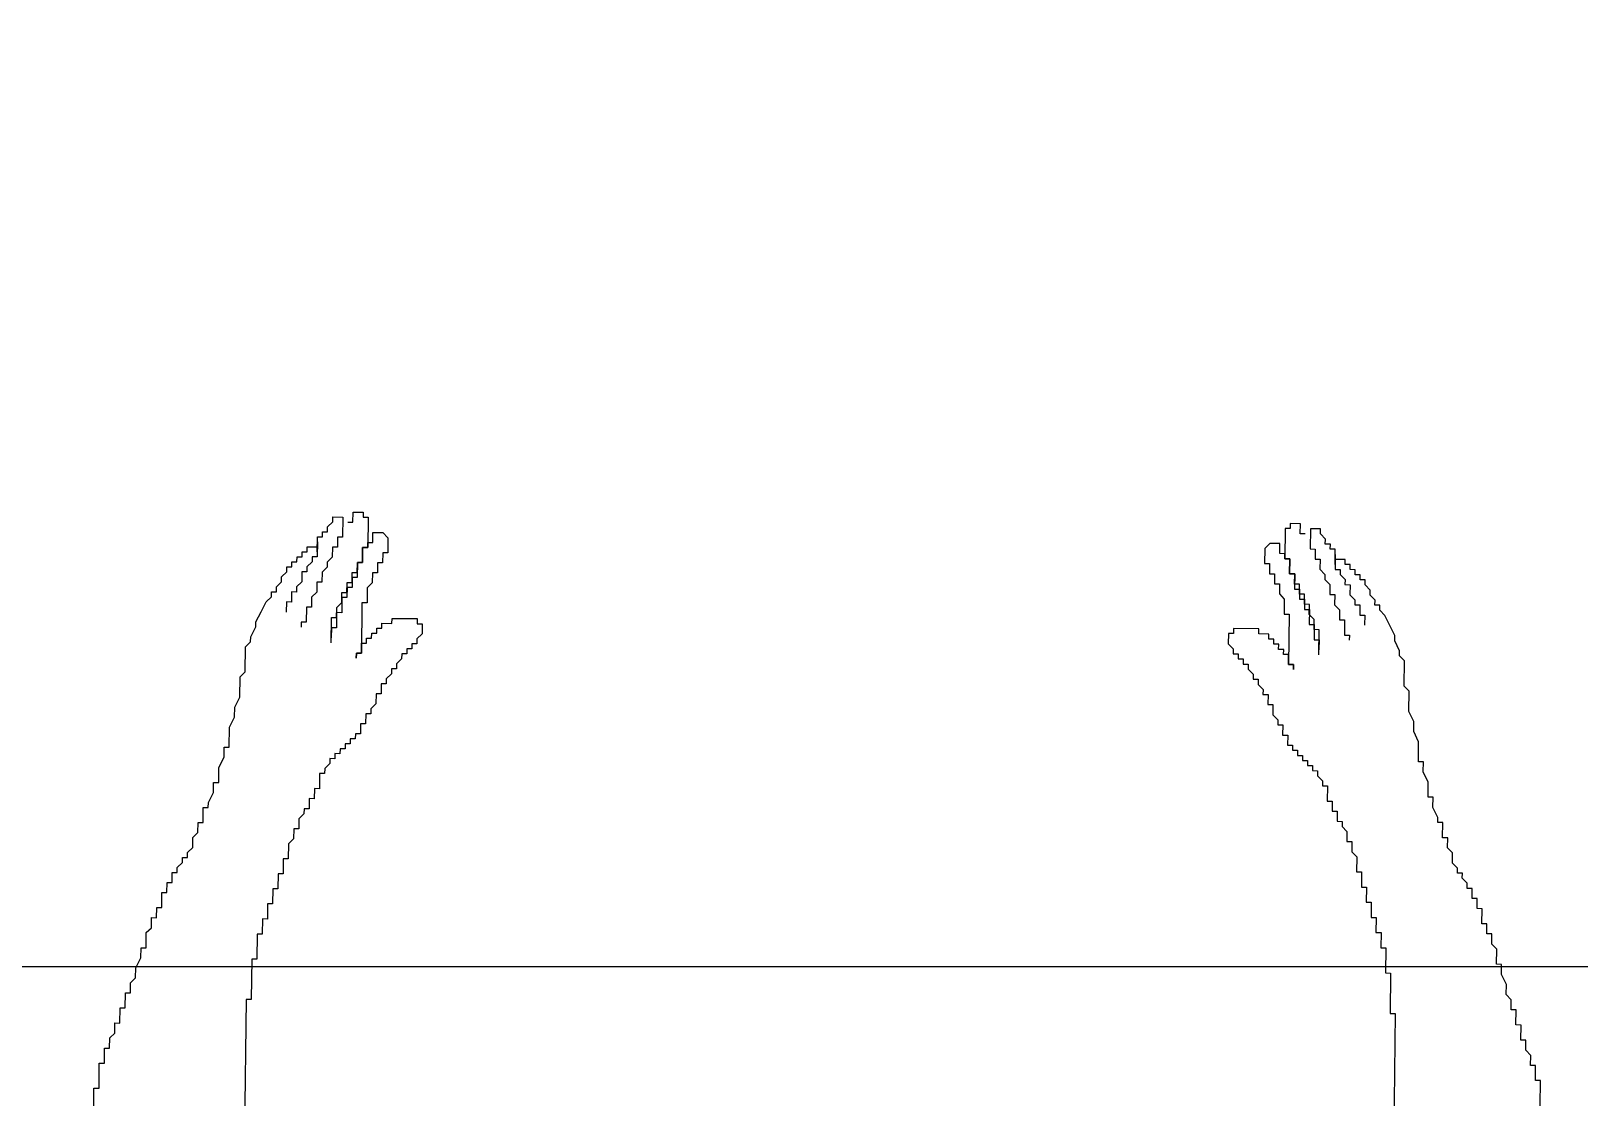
# Model space of a CAD drawing. Header units: millimetres. Extents: x 58411 to 366943, y -302717 to -95300.
# Drawn here: x 211698 to 212548, y -210707 to -210122 of the extents above; entities that cross this region are included whole.
import ezdxf

# ---------------------------------------------------------------- set-up
doc = ezdxf.new("R2010")
doc.units = ezdxf.units.MM
doc.header["$LTSCALE"] = 1000
for name, color, linetype in [('A-EQ', 200, 'Continuous'), ('A-Mur-Nuevo', 5, 'Continuous'), ('A-PALCOS', 200, 'Continuous')]:
    doc.layers.add(name, color=color, linetype=linetype)

# ---------------------------------------------------------------- blocks, each defined once
blk = doc.blocks.new('heladera larga')
blk.add_lwpolyline([(1444.3344, 722.52292), (1446.8344, 722.52292), (1446.8344, 721.52292), (1444.3344, 721.52292), (1444.3344, 722.52292)])
blk = doc.blocks.new('Operario')
at = {"color": 7}
for p, q in [((-351.65, 399.8), (-351.68, 397.03)), ((-337.83, 399.63), (-351.65, 399.8)), ((-373.86, 391.77), (-373.89, 389)), ((-368.33, 391.7), (-373.86, 391.77)), ((-365.53, 394.43), (-368.33, 391.7)), ((-360.01, 394.37), (-365.53, 394.43)), ((-359.97, 397.13), (-360.01, 394.37)), ((-351.68, 397.03), (-359.97, 397.13)), ((-396.07, 383.74), (-398.86, 381.01)), ((-390.54, 383.68), (-396.07, 383.74)), ((-390.51, 386.44), (-390.54, 383.68)), ((-382.21, 386.34), (-390.51, 386.44)), ((-382.18, 389.11), (-382.21, 386.34)), ((-373.89, 389), (-382.18, 389.11)), ((-423.8, 375.79), (-426.6, 373.05)), ((-415.51, 375.68), (-423.8, 375.79)), ((-415.48, 378.45), (-415.51, 375.68)), ((-409.95, 378.38), (-415.48, 378.45)), ((-404.39, 381.08), (-409.95, 378.38)), ((-398.86, 381.01), (-404.39, 381.08)), ((-446.01, 367.76), (-446.04, 364.99)), ((-437.72, 367.66), (-446.01, 367.76)), ((-437.69, 370.42), (-437.72, 367.66)), ((-432.16, 370.36), (-437.69, 370.42)), ((-432.13, 373.12), (-432.16, 370.36)), ((-426.6, 373.05), (-432.13, 373.12)), ((-465.49, 356.94), (-465.52, 354.17)), ((-462.73, 356.9), (-465.49, 356.94)), ((-459.93, 359.63), (-462.73, 356.9)), ((-457.17, 359.6), (-459.93, 359.63)), ((-457.13, 362.36), (-457.17, 359.6)), ((-451.6, 362.3), (-457.13, 362.36)), ((-451.57, 365.06), (-451.6, 362.3)), ((-446.04, 364.99), (-451.57, 365.06)), ((-484.94, 348.88), (-484.97, 346.11)), ((-479.41, 348.81), (-484.94, 348.88)), ((-476.61, 351.54), (-479.41, 348.81)), ((-471.08, 351.47), (-476.61, 351.54)), ((-468.29, 354.2), (-471.08, 351.47)), ((-465.52, 354.17), (-468.29, 354.2)), ((-507.14, 340.85), (-507.18, 338.09)), ((-501.62, 340.78), (-507.14, 340.85)), ((-496.06, 343.48), (-501.62, 340.78)), ((-493.29, 343.45), (-496.06, 343.48)), ((-493.26, 346.21), (-493.29, 343.45)), ((-484.97, 346.11), (-493.26, 346.21)), ((-537.64, 332.93), (-543.2, 330.23)), ((-526.59, 332.79), (-537.64, 332.93)), ((-526.56, 335.56), (-526.59, 332.79)), ((-521.03, 335.49), (-526.56, 335.56)), ((-515.47, 338.19), (-521.03, 335.49)), ((-507.18, 338.09), (-515.47, 338.19)), ((-581.96, 325.17), (-584.76, 322.44)), ((-568.14, 325), (-581.96, 325.17)), ((-565.34, 327.73), (-568.14, 325)), ((-554.29, 327.6), (-565.34, 327.73)), ((-548.73, 330.3), (-554.29, 327.6)), ((-543.2, 330.23), (-548.73, 330.3)), ((-606.97, 314.41), (-609.76, 311.68)), ((-601.4, 317.11), (-606.97, 314.41)), ((-595.84, 319.81), (-601.4, 317.11)), ((-593.08, 319.78), (-595.84, 319.81)), ((-587.52, 322.47), (-593.08, 319.78)), ((-584.76, 322.44), (-587.52, 322.47)), ((-424.58, 312.18), (-424.55, 314.95)), ((-424.55, 314.95), (-410.73, 314.78)), ((-410.73, 314.78), (-410.69, 317.55)), ((-410.69, 317.55), (-388.59, 317.28)), ((-388.59, 317.28), (-388.55, 320.04)), ((-388.55, 320.04), (-308.41, 319.06)), ((-620.88, 306.29), (-623.68, 303.56)), ((-618.12, 306.25), (-620.88, 306.29)), ((-615.32, 308.98), (-618.12, 306.25)), ((-612.56, 308.95), (-615.32, 308.98)), ((-612.53, 311.72), (-612.56, 308.95)), ((-609.76, 311.68), (-612.53, 311.72)), ((-449.55, 304.19), (-449.52, 306.96)), ((-449.52, 306.96), (-441.23, 306.86)), ((-441.23, 306.86), (-441.19, 309.62)), ((-441.19, 309.62), (-432.9, 309.52)), ((-432.9, 309.52), (-432.87, 312.29)), ((-432.87, 312.29), (-424.58, 312.18)), ((-632.04, 298.13), (-632.07, 295.36)), ((-629.28, 298.09), (-632.04, 298.13)), ((-629.24, 300.86), (-629.28, 298.09)), ((-626.48, 300.82), (-629.24, 300.86)), ((-626.44, 303.59), (-626.48, 300.82)), ((-623.68, 303.56), (-626.44, 303.59)), ((-618.26, 295.19), (-615.46, 297.92)), ((-615.46, 297.92), (-612.7, 297.89)), ((-612.7, 297.89), (-612.66, 300.65)), ((-612.66, 300.65), (-607.13, 300.59)), ((-607.13, 300.59), (-607.1, 303.35)), ((-607.1, 303.35), (-601.57, 303.29)), ((-477.29, 296.23), (-474.49, 298.97)), ((-474.49, 298.97), (-466.2, 298.86)), ((-466.2, 298.86), (-466.17, 301.63)), ((-466.17, 301.63), (-457.88, 301.53)), ((-457.88, 301.53), (-457.84, 304.29)), ((-457.84, 304.29), (-449.55, 304.19)), ((-637.63, 292.66), (-637.7, 287.13)), ((-634.87, 292.63), (-637.63, 292.66)), ((-634.84, 295.39), (-634.87, 292.63)), ((-632.07, 295.36), (-634.84, 295.39)), ((-632.17, 287.06), (-632.14, 289.83)), ((-632.14, 289.83), (-629.38, 289.8)), ((-629.38, 289.8), (-626.58, 292.53)), ((-626.58, 292.53), (-623.82, 292.49)), ((-623.82, 292.49), (-623.78, 295.26)), ((-623.78, 295.26), (-618.26, 295.19)), ((-612.83, 286.83), (-610.03, 289.56)), ((-610.03, 289.56), (-604.51, 289.49)), ((-604.51, 289.49), (-604.47, 292.26)), ((-604.47, 292.26), (-596.18, 292.16)), ((-596.18, 292.16), (-596.15, 294.92)), ((-596.15, 294.92), (-593.38, 294.89)), ((-493.97, 288.14), (-493.94, 290.91)), ((-493.94, 290.91), (-491.17, 290.87)), ((-491.17, 290.87), (-488.37, 293.6)), ((-488.37, 293.6), (-482.85, 293.54)), ((-482.85, 293.54), (-482.81, 296.3)), ((-482.81, 296.3), (-477.29, 296.23)), ((-648.82, 281.74), (-651.62, 279.01)), ((-646.06, 281.7), (-648.82, 281.74)), ((-646.03, 284.47), (-646.06, 281.7)), ((-643.26, 284.43), (-646.03, 284.47)), ((-643.23, 287.2), (-643.26, 284.43)), ((-634.94, 287.1), (-643.23, 287.2)), ((-640.46, 287.17), (-632.17, 287.06)), ((-637.7, 287.13), (-640.46, 287.17)), ((-632.28, 278.77), (-629.48, 281.5)), ((-629.48, 281.5), (-626.72, 281.47)), ((-626.72, 281.47), (-623.92, 284.2)), ((-623.92, 284.2), (-618.39, 284.13)), ((-618.39, 284.13), (-618.36, 286.9)), ((-618.36, 286.9), (-612.83, 286.83)), ((-513.41, 280.08), (-513.38, 282.85)), ((-513.38, 282.85), (-505.09, 282.75)), ((-505.09, 282.75), (-505.06, 285.51)), ((-505.06, 285.51), (-499.53, 285.44)), ((-499.53, 285.44), (-499.5, 288.21)), ((-499.5, 288.21), (-493.97, 288.14)), ((-654.38, 279.04), (-654.45, 273.51)), ((-654.45, 273.51), (-643.4, 273.37)), ((-651.62, 279.01), (-654.38, 279.04)), ((-643.4, 273.37), (-643.36, 276.14)), ((-643.36, 276.14), (-637.84, 276.07)), ((-637.84, 276.07), (-637.8, 278.84)), ((-637.8, 278.84), (-632.28, 278.77)), ((-613, 273), (-613.03, 270.24)), ((-607.47, 272.93), (-613, 273)), ((-610.27, 270.2), (-610.24, 272.97)), ((-610.24, 272.97), (-601.95, 272.87)), ((-604.68, 275.67), (-607.47, 272.93)), ((-599.15, 275.6), (-604.68, 275.67)), ((-601.95, 272.87), (-601.91, 275.63)), ((-601.91, 275.63), (-593.62, 275.53)), ((-599.11, 278.36), (-599.15, 275.6)), ((-585.3, 278.19), (-599.11, 278.36)), ((-593.62, 275.53), (-593.59, 278.3)), ((-593.59, 278.3), (-588.06, 278.23)), ((-527.37, 269.19), (-527.33, 271.95)), ((-527.33, 271.95), (-524.57, 271.92)), ((-524.57, 271.92), (-524.54, 274.69)), ((-524.54, 274.69), (-521.77, 274.65)), ((-521.77, 274.65), (-521.74, 277.42)), ((-521.74, 277.42), (-518.98, 277.38)), ((-518.98, 277.38), (-516.18, 280.12)), ((-516.18, 280.12), (-513.41, 280.08)), ((-657.28, 268.01), (-657.35, 262.48)), ((-651.76, 267.94), (-657.28, 268.01)), ((-651.72, 270.71), (-651.76, 267.94)), ((-629.72, 262.14), (-629.68, 264.91)), ((-629.68, 264.91), (-629.72, 262.14)), ((-629.68, 264.91), (-621.39, 264.81)), ((-624.15, 264.84), (-629.68, 264.91)), ((-624.12, 267.61), (-624.15, 264.84)), ((-618.59, 267.54), (-624.12, 267.61)), ((-621.39, 264.81), (-621.36, 267.57)), ((-621.36, 267.57), (-615.83, 267.51)), ((-618.56, 270.3), (-618.59, 267.54)), ((-613.03, 270.24), (-618.56, 270.3)), ((-615.83, 267.51), (-615.8, 270.27)), ((-615.8, 270.27), (-610.27, 270.2)), ((-579.94, 264.3), (-579.97, 261.54)), ((-579.97, 261.54), (-579.94, 264.3)), ((-577.18, 264.27), (-579.94, 264.3)), ((-579.94, 264.3), (-577.18, 264.27)), ((-535.76, 260.99), (-535.72, 263.76)), ((-535.72, 263.76), (-532.96, 263.73)), ((-532.96, 263.73), (-532.93, 266.49)), ((-532.93, 266.49), (-530.16, 266.46)), ((-530.16, 266.46), (-530.13, 269.22)), ((-530.13, 269.22), (-527.37, 269.19)), ((-657.35, 262.48), (-654.59, 262.45)), ((-654.59, 262.45), (-654.62, 259.68)), ((-654.62, 259.68), (-638.04, 259.48)), ((-646.36, 256.82), (-646.43, 251.29)), ((-640.84, 256.75), (-646.36, 256.82)), ((-640.8, 259.51), (-640.84, 256.75)), ((-638.04, 259.48), (-640.8, 259.51)), ((-638.04, 259.48), (-638.01, 262.24)), ((-638.01, 262.24), (-638.04, 259.48)), ((-638.01, 262.24), (-629.72, 262.14)), ((-629.72, 262.14), (-638.01, 262.24)), ((-624.29, 253.78), (-624.26, 256.55)), ((-624.26, 256.55), (-618.73, 256.48)), ((-618.73, 256.48), (-615.93, 259.21)), ((-615.93, 259.21), (-607.64, 259.11)), ((-607.64, 259.11), (-607.61, 261.87)), ((-607.61, 261.87), (-579.97, 261.54)), ((-591.09, 256.14), (-591.13, 253.37)), ((-588.33, 256.11), (-591.09, 256.14)), ((-588.3, 258.87), (-588.33, 256.11)), ((-585.53, 258.84), (-588.3, 258.87)), ((-585.5, 261.6), (-585.53, 258.84)), ((-579.97, 261.54), (-585.5, 261.6)), ((-552.44, 252.9), (-549.64, 255.63)), ((-549.64, 255.63), (-546.88, 255.6)), ((-546.88, 255.6), (-546.85, 258.36)), ((-546.85, 258.36), (-541.32, 258.3)), ((-541.32, 258.3), (-541.29, 261.06)), ((-541.29, 261.06), (-535.76, 260.99)), ((-646.43, 251.29), (-643.7, 248.49)), ((-643.7, 248.49), (-635.41, 248.38)), ((-635.41, 248.38), (-635.38, 251.15)), ((-635.38, 251.15), (-629.85, 251.08)), ((-629.85, 251.08), (-629.82, 253.85)), ((-629.82, 253.85), (-624.29, 253.78)), ((-596.69, 250.68), (-596.76, 245.15)), ((-593.93, 250.64), (-596.69, 250.68)), ((-593.89, 253.41), (-593.93, 250.64)), ((-591.13, 253.37), (-593.89, 253.41)), ((-569.12, 244.81), (-566.33, 247.54)), ((-566.33, 247.54), (-563.56, 247.51)), ((-563.56, 247.51), (-563.53, 250.27)), ((-563.53, 250.27), (-558, 250.2)), ((-558, 250.2), (-557.97, 252.97)), ((-557.97, 252.97), (-552.44, 252.9)), ((-599.52, 245.18), (-599.69, 231.35)), ((-596.76, 245.15), (-599.52, 245.18)), ((-580.28, 236.65), (-580.24, 239.41)), ((-580.24, 239.41), (-577.48, 239.38)), ((-577.48, 239.38), (-574.68, 242.11)), ((-574.68, 242.11), (-571.92, 242.08)), ((-571.92, 242.08), (-571.89, 244.84)), ((-571.89, 244.84), (-569.12, 244.81)), ((-599.69, 231.35), (-596.93, 231.32)), ((-596.93, 231.32), (-596.96, 228.55)), ((-591.43, 228.49), (-588.64, 231.22)), ((-588.64, 231.22), (-585.87, 231.18)), ((-585.87, 231.18), (-585.84, 233.95)), ((-585.84, 233.95), (-583.07, 233.92)), ((-583.07, 233.92), (-583.04, 236.68)), ((-583.04, 236.68), (-580.28, 236.65)), ((-596.96, 228.55), (-591.43, 228.49)), ((-605.33, -230.45), (-605.17, -216.62)), ((-605.17, -216.62), (-602.4, -216.66)), ((-602.4, -216.66), (-602.37, -213.89)), ((-602.37, -213.89), (-596.84, -213.96)), ((-596.84, -213.96), (-594.11, -216.76)), ((-594.11, -216.76), (-591.35, -216.79)), ((-591.35, -216.79), (-591.38, -219.56)), ((-591.38, -219.56), (-588.62, -219.59)), ((-588.62, -219.59), (-588.65, -222.36)), ((-588.65, -222.36), (-585.89, -222.39)), ((-585.89, -222.39), (-585.92, -225.16)), ((-585.92, -225.16), (-583.16, -225.19)), ((-583.16, -225.19), (-580.43, -227.99)), ((-580.43, -227.99), (-577.67, -228.02)), ((-577.67, -228.02), (-577.7, -230.79)), ((-652.45, -240.94), (-652.38, -235.41)), ((-652.38, -235.41), (-649.58, -232.68)), ((-649.58, -232.68), (-641.29, -232.78)), ((-641.29, -232.78), (-641.33, -235.54)), ((-641.33, -235.54), (-635.8, -235.61)), ((-635.8, -235.61), (-635.83, -238.37)), ((-602.57, -230.48), (-605.33, -230.45)), ((-602.64, -236.01), (-602.57, -230.48)), ((-599.88, -236.05), (-602.64, -236.01)), ((-599.91, -238.81), (-599.88, -236.05)), ((-577.7, -230.79), (-574.94, -230.82)), ((-574.94, -230.82), (-572.21, -233.62)), ((-572.21, -233.62), (-569.44, -233.66)), ((-569.44, -233.66), (-569.48, -236.42)), ((-569.48, -236.42), (-563.95, -236.49)), ((-563.95, -236.49), (-563.98, -239.25)), ((-663.64, -251.86), (-663.57, -246.33)), ((-663.57, -246.33), (-660.81, -246.37)), ((-660.81, -246.37), (-660.77, -243.6)), ((-660.77, -243.6), (-644.19, -243.8)), ((-646.92, -241), (-652.45, -240.94)), ((-646.96, -243.77), (-646.92, -241)), ((-644.19, -243.8), (-646.96, -243.77)), ((-644.23, -246.57), (-644.19, -243.8)), ((-644.19, -243.8), (-644.23, -246.57)), ((-635.83, -238.37), (-630.31, -238.44)), ((-630.31, -238.44), (-630.34, -241.21)), ((-630.34, -241.21), (-624.81, -241.28)), ((-624.81, -241.28), (-622.08, -244.07)), ((-622.08, -244.07), (-613.79, -244.18)), ((-613.79, -244.18), (-613.83, -246.94)), ((-597.15, -238.85), (-599.91, -238.81)), ((-597.18, -241.61), (-597.15, -238.85)), ((-594.42, -241.65), (-597.18, -241.61)), ((-594.45, -244.41), (-594.42, -241.65)), ((-591.69, -244.45), (-594.45, -244.41)), ((-591.72, -247.21), (-591.69, -244.45)), ((-563.98, -239.25), (-558.46, -239.32)), ((-558.46, -239.32), (-555.73, -242.12)), ((-555.73, -242.12), (-552.97, -242.15)), ((-552.97, -242.15), (-553, -244.92)), ((-553, -244.92), (-547.47, -244.99)), ((-547.47, -244.99), (-547.51, -247.75)), ((-658.11, -251.93), (-663.64, -251.86)), ((-658.14, -254.7), (-658.11, -251.93)), ((-635.94, -246.67), (-644.23, -246.57)), ((-644.23, -246.57), (-635.94, -246.67)), ((-635.97, -249.44), (-635.94, -246.67)), ((-635.94, -246.67), (-635.97, -249.44)), ((-630.44, -249.5), (-635.97, -249.44)), ((-635.97, -249.44), (-627.68, -249.54)), ((-630.48, -252.27), (-630.44, -249.5)), ((-624.95, -252.34), (-630.48, -252.27)), ((-627.68, -249.54), (-627.71, -252.3)), ((-627.71, -252.3), (-622.19, -252.37)), ((-624.98, -255.1), (-624.95, -252.34)), ((-622.19, -252.37), (-622.22, -255.14)), ((-613.83, -246.94), (-586.19, -247.28)), ((-586.19, -247.28), (-591.72, -247.21)), ((-586.19, -247.28), (-586.23, -250.04)), ((-586.23, -250.04), (-586.19, -247.28)), ((-586.23, -250.04), (-583.46, -250.08)), ((-583.46, -250.08), (-586.23, -250.04)), ((-547.51, -247.75), (-541.98, -247.82)), ((-541.98, -247.82), (-542.01, -250.58)), ((-542.01, -250.58), (-539.25, -250.62)), ((-539.25, -250.62), (-539.28, -253.38)), ((-539.28, -253.38), (-536.52, -253.42)), ((-536.52, -253.42), (-536.55, -256.18)), ((-661.01, -262.96), (-660.94, -257.43)), ((-658.25, -262.99), (-661.01, -262.96)), ((-660.94, -257.43), (-649.89, -257.56)), ((-655.52, -265.79), (-658.25, -262.99)), ((-649.89, -257.56), (-649.92, -260.33)), ((-649.92, -260.33), (-644.39, -260.4)), ((-644.39, -260.4), (-644.43, -263.16)), ((-644.43, -263.16), (-638.9, -263.23)), ((-638.9, -263.23), (-636.17, -266.03)), ((-619.46, -255.17), (-624.98, -255.1)), ((-622.22, -255.14), (-616.69, -255.2)), ((-619.49, -257.93), (-619.46, -255.17)), ((-613.96, -258), (-619.49, -257.93)), ((-616.69, -255.2), (-616.73, -257.97)), ((-616.73, -257.97), (-608.44, -258.07)), ((-611.23, -260.8), (-613.96, -258)), ((-605.71, -260.87), (-611.23, -260.8)), ((-608.44, -258.07), (-608.47, -260.84)), ((-608.47, -260.84), (-600.18, -260.94)), ((-605.74, -263.63), (-605.71, -260.87)), ((-600.18, -260.94), (-600.21, -263.7)), ((-536.55, -256.18), (-533.79, -256.22)), ((-533.79, -256.22), (-533.82, -258.98)), ((-533.82, -258.98), (-531.06, -259.02)), ((-531.06, -259.02), (-531.09, -261.78)), ((-531.09, -261.78), (-528.33, -261.81)), ((-528.33, -261.81), (-528.36, -264.58)), ((-652.75, -265.83), (-655.52, -265.79)), ((-652.79, -268.59), (-652.75, -265.83)), ((-650.02, -268.62), (-652.79, -268.59)), ((-650.06, -271.39), (-650.02, -268.62)), ((-641.77, -271.49), (-650.06, -271.39)), ((-644.53, -271.46), (-647.29, -271.42)), ((-647.29, -271.42), (-639, -271.52)), ((-644.6, -276.99), (-644.53, -271.46)), ((-639, -271.52), (-639.04, -274.29)), ((-636.17, -266.03), (-633.41, -266.06)), ((-633.41, -266.06), (-630.68, -268.86)), ((-630.68, -268.86), (-625.15, -268.93)), ((-625.15, -268.93), (-625.19, -271.69)), ((-625.19, -271.69), (-619.66, -271.76)), ((-619.66, -271.76), (-616.93, -274.56)), ((-591.92, -263.8), (-605.74, -263.63)), ((-600.21, -263.7), (-594.69, -263.77)), ((-528.36, -264.58), (-525.6, -264.61)), ((-525.6, -264.61), (-522.87, -267.41)), ((-522.87, -267.41), (-520.11, -267.45)), ((-520.11, -267.45), (-520.14, -270.21)), ((-520.14, -270.21), (-511.85, -270.31)), ((-511.85, -270.31), (-511.89, -273.08)), ((-641.83, -277.02), (-644.6, -276.99)), ((-641.87, -279.79), (-641.83, -277.02)), ((-639.1, -279.82), (-641.87, -279.79)), ((-639.14, -282.59), (-639.1, -279.82)), ((-639.04, -274.29), (-636.27, -274.32)), ((-636.27, -274.32), (-633.54, -277.12)), ((-633.54, -277.12), (-630.78, -277.16)), ((-630.78, -277.16), (-630.81, -279.92)), ((-630.81, -279.92), (-625.29, -279.99)), ((-625.29, -279.99), (-622.56, -282.79)), ((-616.93, -274.56), (-611.4, -274.63)), ((-611.4, -274.63), (-611.44, -277.39)), ((-611.44, -277.39), (-603.15, -277.49)), ((-603.15, -277.49), (-603.18, -280.26)), ((-603.18, -280.26), (-600.42, -280.29)), ((-511.89, -273.08), (-506.36, -273.15)), ((-506.36, -273.15), (-506.39, -275.91)), ((-506.39, -275.91), (-500.87, -275.98)), ((-500.87, -275.98), (-500.9, -278.74)), ((-500.9, -278.74), (-498.14, -278.78)), ((-498.14, -278.78), (-495.41, -281.58)), ((-636.38, -282.62), (-639.14, -282.59)), ((-636.41, -285.38), (-636.38, -282.62)), ((-633.65, -285.42), (-636.41, -285.38)), ((-633.68, -288.18), (-633.65, -285.42)), ((-630.92, -288.22), (-633.68, -288.18)), ((-628.19, -291.02), (-630.92, -288.22)), ((-622.56, -282.79), (-619.79, -282.82)), ((-619.79, -282.82), (-619.83, -285.59)), ((-619.83, -285.59), (-614.3, -285.66)), ((-614.3, -285.66), (-614.34, -288.42)), ((-614.34, -288.42), (-608.81, -288.49)), ((-495.41, -281.58), (-489.88, -281.64)), ((-489.88, -281.64), (-489.91, -284.41)), ((-489.91, -284.41), (-484.39, -284.48)), ((-484.39, -284.48), (-481.66, -287.28)), ((-481.66, -287.28), (-473.37, -287.38)), ((-473.37, -287.38), (-473.4, -290.14)), ((-625.42, -291.05), (-628.19, -291.02)), ((-622.69, -293.85), (-625.42, -291.05)), ((-619.93, -293.88), (-622.69, -293.85)), ((-619.96, -296.65), (-619.93, -293.88)), ((-617.2, -296.68), (-619.96, -296.65)), ((-614.47, -299.48), (-617.2, -296.68)), ((-473.4, -290.14), (-465.11, -290.24)), ((-465.11, -290.24), (-465.14, -293.01)), ((-465.14, -293.01), (-456.85, -293.11)), ((-456.85, -293.11), (-456.89, -295.88)), ((-456.89, -295.88), (-448.6, -295.98)), ((-448.6, -295.98), (-448.63, -298.74)), ((-608.98, -302.31), (-614.47, -299.48)), ((-603.48, -305.15), (-608.98, -302.31)), ((-600.72, -305.18), (-603.48, -305.15)), ((-595.23, -308.01), (-600.72, -305.18)), ((-448.63, -298.74), (-440.34, -298.84)), ((-440.34, -298.84), (-440.37, -301.61)), ((-440.37, -301.61), (-432.08, -301.71)), ((-432.08, -301.71), (-432.12, -304.48)), ((-432.12, -304.48), (-418.3, -304.65)), ((-418.3, -304.65), (-418.33, -307.41)), ((-592.46, -308.05), (-595.23, -308.01)), ((-589.73, -310.85), (-592.46, -308.05)), ((-575.92, -311.02), (-589.73, -310.85)), ((-573.19, -313.81), (-575.92, -311.02)), ((-562.13, -313.95), (-573.19, -313.81)), ((-556.64, -316.78), (-562.13, -313.95)), ((-418.33, -307.41), (-396.23, -307.68)), ((-396.23, -307.68), (-396.26, -310.45)), ((-396.26, -310.45), (-316.12, -311.43)), ((-551.11, -316.85), (-556.64, -316.78)), ((-545.62, -319.68), (-551.11, -316.85)), ((-534.57, -319.82), (-545.62, -319.68)), ((-534.6, -322.58), (-534.57, -319.82)), ((-529.07, -322.65), (-534.6, -322.58)), ((-523.58, -325.48), (-529.07, -322.65)), ((-515.29, -325.59), (-523.58, -325.48)), ((-515.33, -328.35), (-515.29, -325.59)), ((-509.8, -328.42), (-515.33, -328.35)), ((-504.31, -331.25), (-509.8, -328.42)), ((-501.54, -331.28), (-504.31, -331.25)), ((-501.58, -334.05), (-501.54, -331.28)), ((-493.29, -334.15), (-501.58, -334.05)), ((-493.32, -336.92), (-493.29, -334.15)), ((-487.79, -336.98), (-493.32, -336.92)), ((-485.06, -339.78), (-487.79, -336.98)), ((-479.54, -339.85), (-485.06, -339.78)), ((-476.81, -342.65), (-479.54, -339.85)), ((-474.04, -342.68), (-476.81, -342.65)), ((-474.08, -345.45), (-474.04, -342.68)), ((-471.31, -345.48), (-474.08, -345.45)), ((-468.58, -348.28), (-471.31, -345.48)), ((-465.82, -348.32), (-468.58, -348.28)), ((-465.85, -351.08), (-465.82, -348.32)), ((-460.33, -351.15), (-465.85, -351.08)), ((-460.36, -353.91), (-460.33, -351.15)), ((-454.83, -353.98), (-460.36, -353.91)), ((-454.87, -356.75), (-454.83, -353.98)), ((-446.58, -356.85), (-454.87, -356.75)), ((-446.61, -359.61), (-446.58, -356.85)), ((-441.08, -359.68), (-446.61, -359.61)), ((-441.12, -362.45), (-441.08, -359.68)), ((-435.59, -362.51), (-441.12, -362.45)), ((-432.86, -365.31), (-435.59, -362.51)), ((-424.57, -365.41), (-432.86, -365.31)), ((-424.61, -368.18), (-424.57, -365.41)), ((-419.08, -368.25), (-424.61, -368.18)), ((-413.59, -371.08), (-419.08, -368.25)), ((-408.06, -371.15), (-413.59, -371.08)), ((-405.33, -373.95), (-408.06, -371.15)), ((-399.8, -374.01), (-405.33, -373.95)), ((-399.84, -376.78), (-399.8, -374.01)), ((-391.55, -376.88), (-399.84, -376.78)), ((-391.58, -379.65), (-391.55, -376.88)), ((-383.29, -379.75), (-391.58, -379.65)), ((-383.32, -382.51), (-383.29, -379.75)), ((-377.8, -382.58), (-383.32, -382.51)), ((-375.07, -385.38), (-377.8, -382.58)), ((-369.54, -385.45), (-375.07, -385.38)), ((-369.57, -388.21), (-369.54, -385.45)), ((-361.28, -388.31), (-369.57, -388.21)), ((-361.32, -391.08), (-361.28, -388.31)), ((-347.5, -391.25), (-361.32, -391.08)), ((-347.53, -394.01), (-347.5, -391.25)), ((-336.48, -394.15), (-347.53, -394.01))]:
    blk.add_line(p, q, dxfattribs=at)

msp = doc.modelspace()

# ---------------------------------------------------------------- linework, layer by layer
at = {"layer": 'A-Mur-Nuevo', "ltscale": 500}
msp.add_circle((204294.377, -216386.967), 40772.57, dxfattribs=at)

# ---------------------------------------------------------------- block references
at = {"layer": 'A-EQ', "color": 0, "xscale": -1000, "yscale": 1000, "zscale": 1000, "rotation": 180}
msp.add_blockref('heladera larga', (-1233539.832, 511887.825), dxfattribs=at)
at = {"layer": 'A-PALCOS', "rotation": 270}
msp.add_blockref('Operario', (212126.891, -211049.365), dxfattribs=at)

doc.saveas('drawing.dxf')
